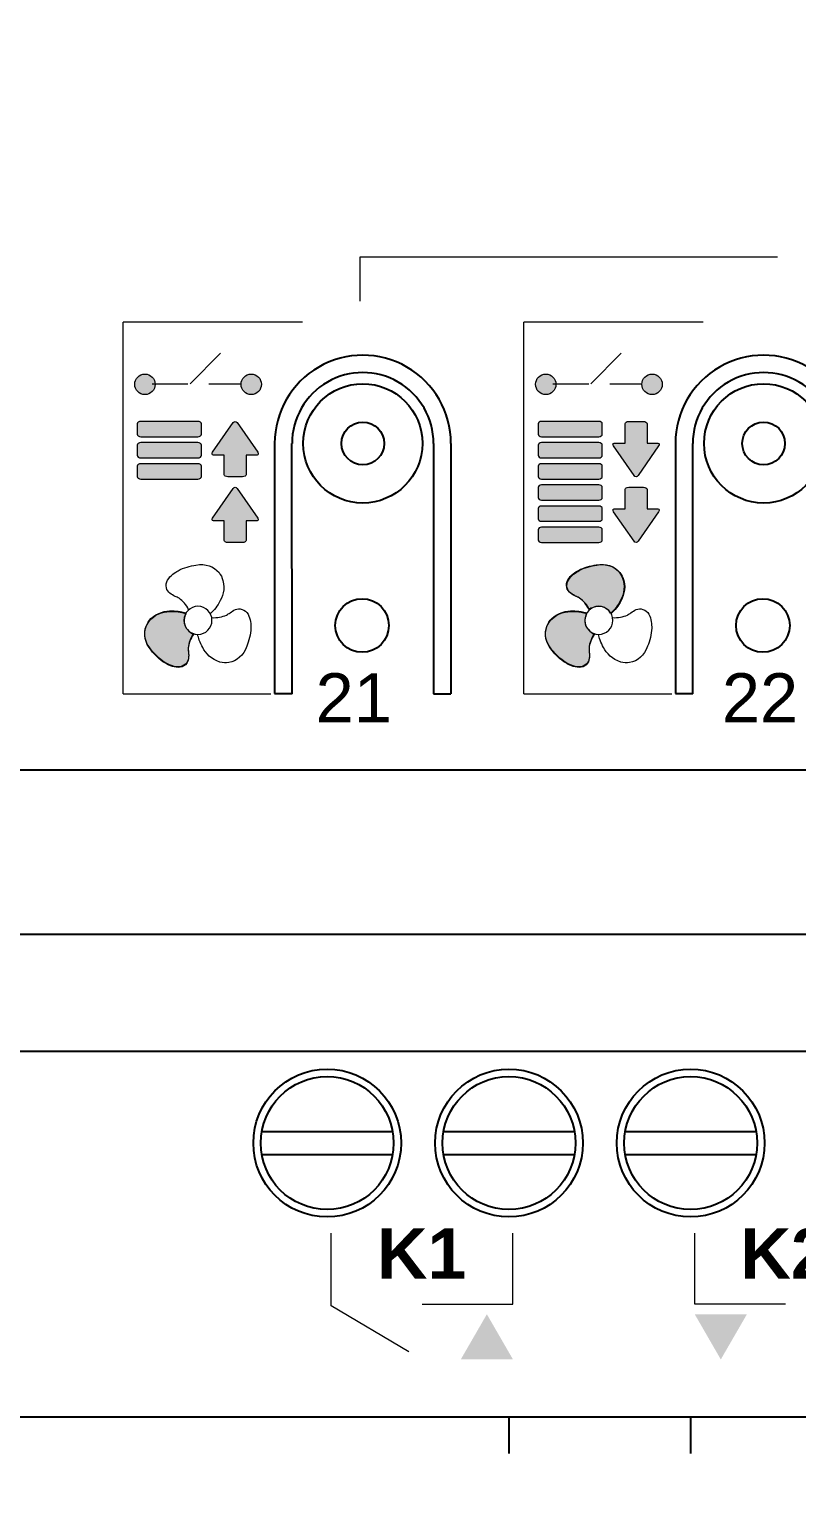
# Model space of a CAD drawing. Header units: millimetres. Extents: x -174 to 283928, y 1291 to 21053.
# Drawn here: x 9982.6 to 10009.4, y 20493.3 to 20544.6 of the extents above; entities that cross this region are included whole.
import ezdxf
from ezdxf.enums import TextEntityAlignment as Align

# ---------------------------------------------------------------- set-up
doc = ezdxf.new("R2010")
doc.units = ezdxf.units.MM
doc.layers.add('Enclosure', color=7, linetype='Continuous')
doc.layers.add('Serigraph', color=7, linetype='Continuous')
doc.styles.add('Arial Rounded', font='')
doc.styles.get("Standard").update_dxf_attribs({"font": 'arial.ttf'})
doc.styles.get('Arial Rounded').set_extended_font_data('Arial Rounded MT Bold')

# ---------------------------------------------------------------- blocks, each defined once
blk = doc.blocks.new('*U215')
at = {"ltscale": 2}
blk.add_lwpolyline([(0, 20), (0, -20), (840, -20), (840, 20), (0, 20)], dxfattribs=at)
blk.add_lwpolyline([(665.234, 3), (681.234, 3, -0.414214), (683.234, 1), (683.234, -1, -0.414214), (681.234, -3), (665.234, -3, -0.414214), (663.234, -1), (663.234, 1, -0.414214)], format="xyb", close=True, dxfattribs=at)
blk = doc.blocks.new('ZIO-MB24_ENVOLVENTE')
at = {"layer": 'Enclosure'}
for p, q in [((136.066, -11.026), (136.066, -19.751)), ((136.673, -19.768), (136.672, -11.026)), ((141.617, -11.026), (141.617, -19.768)), ((142.223, -11.026), (142.223, -19.768)), ((150.066, -11.026), (150.066, -19.751)), ((150.673, -19.768), (150.672, -11.026)), ((211.6, -22.429), (0, -22.429)), ((190.547, -28.172), (9.504, -28.172)), ((9.504, -32.245), (190.547, -32.245)), ((0, -45), (211.6, -45))]:
    blk.add_line(p, q, dxfattribs=at)
at = {"layer": 'Enclosure', "lineweight": 25}
for p, q in [((136.673, -19.768), (136.066, -19.768)), ((141.617, -19.768), (142.223, -19.768)), ((150.673, -19.768), (150.066, -19.768)), ((150.673, -19.768), (150.066, -19.768))]:
    blk.add_line(p, q, dxfattribs=at)
at = {"layer": 'Enclosure'}
for points in [[(135.617, -35.046), (140.187, -35.046)], [(141.966, -35.046), (146.536, -35.046)], [(148.311, -35.046), (152.881, -35.046)], [(135.617, -35.852), (140.187, -35.852)], [(141.966, -35.852), (146.536, -35.852)], [(148.311, -35.852), (152.881, -35.852)]]:
    blk.add_lwpolyline(points, dxfattribs=at)
for centre, radius in [((139.145, -11.026), 2.081), ((153.145, -11.026), 2.081), ((139.145, -11.026), 0.746), ((153.145, -11.026), 0.746), ((139.12, -17.383), 0.936), ((153.12, -17.383), 0.936), ((137.902, -35.449), 2.58), ((137.902, -35.449), 2.32), ((144.251, -35.449), 2.58), ((144.251, -35.449), 2.32), ((150.596, -35.449), 2.58), ((150.596, -35.449), 2.32)]:
    blk.add_circle(centre, radius, dxfattribs=at)
for centre, radius, end in [((139.145, -11.026), 3.079, 179.9989), ((153.145, -11.026), 3.079, 179.9989), ((139.145, -11.026), 2.472, 180.0034), ((153.145, -11.026), 2.472, 180.0034)]:
    blk.add_arc(centre, radius, 359.9989, end, dxfattribs=at)
blk = doc.blocks.new('ZIO-MB24_SERIGRAFIA')
at = {"layer": 'Serigraph'}
h = blk.add_hatch(color=256, dxfattribs=at)
h.dxf.hatch_style = 1
h.paths.add_polyline_path([(131.892, -8.964, 1), (131.179, -8.964, 1)])
h = blk.add_hatch(color=256, dxfattribs=at)
h.dxf.hatch_style = 1
h.paths.add_polyline_path([(135.606, -8.964, 1), (134.893, -8.964, 1)])
h = blk.add_hatch(color=256, dxfattribs=at)
h.dxf.hatch_style = 1
h.paths.add_polyline_path([(145.892, -8.964, 1), (145.179, -8.964, 1)])
h = blk.add_hatch(color=256, dxfattribs=at)
h.dxf.hatch_style = 1
h.paths.add_polyline_path([(149.606, -8.964, 1), (148.893, -8.964, 1)])
h = blk.add_hatch(color=256, dxfattribs=at)
h.dxf.hatch_style = 2
edge = h.paths.add_edge_path()
edge.add_spline(control_points=[(131.392, -10.259), (131.324, -10.259), (131.267, -10.299), (131.267, -10.348), (131.267, -10.348), (131.267, -10.348), (131.267, -10.348), (131.267, -10.348), (131.267, -10.704), (131.267, -10.704), (131.267, -10.752), (131.324, -10.792), (131.392, -10.792), (131.392, -10.792), (131.392, -10.792), (131.392, -10.792), (131.392, -10.792), (133.386, -10.792), (133.386, -10.792), (133.454, -10.792), (133.511, -10.752), (133.511, -10.704), (133.511, -10.704), (133.511, -10.704), (133.511, -10.704), (133.511, -10.704), (133.511, -10.348), (133.511, -10.348), (133.511, -10.299), (133.454, -10.259), (133.386, -10.259), (133.386, -10.259), (133.386, -10.259), (133.386, -10.259), (133.386, -10.259), (131.392, -10.259), (131.392, -10.259)], knot_values=[0, 0, 0, 0, 1, 1, 1, 2, 2, 2, 3, 3, 3, 4, 4, 4, 5, 5, 5, 6, 6, 6, 7, 7, 7, 8, 8, 8, 9, 9, 9, 10, 10, 10, 11, 11, 11, 12, 12, 12, 12], degree=3, periodic=0)
h = blk.add_hatch(color=256, dxfattribs=at)
h.dxf.hatch_style = 2
edge = h.paths.add_edge_path()
edge.add_spline(control_points=[(135.474, -11.336), (135.474, -11.336), (134.758, -10.302), (134.758, -10.302), (134.719, -10.246), (134.656, -10.246), (134.617, -10.302), (134.617, -10.302), (133.9, -11.336), (133.9, -11.336), (133.865, -11.387), (133.877, -11.429), (133.925, -11.436), (133.925, -11.436), (134.304, -11.436), (134.304, -11.436), (134.304, -11.436), (134.304, -12.118), (134.304, -12.118), (134.304, -12.157), (134.362, -12.189), (134.432, -12.189), (134.432, -12.189), (134.943, -12.189), (134.943, -12.189), (135.013, -12.189), (135.071, -12.157), (135.071, -12.118), (135.071, -12.118), (135.071, -11.436), (135.071, -11.436), (135.071, -11.436), (135.45, -11.436), (135.45, -11.436), (135.498, -11.429), (135.51, -11.387), (135.474, -11.336)], knot_values=[0, 0, 0, 0, 1, 1, 1, 2, 2, 2, 3, 3, 3, 4, 4, 4, 5, 5, 5, 6, 6, 6, 7, 7, 7, 8, 8, 8, 9, 9, 9, 10, 10, 10, 11, 11, 11, 12, 12, 12, 12], degree=3, periodic=0)
h = blk.add_hatch(color=256, dxfattribs=at)
h.dxf.hatch_style = 2
edge = h.paths.add_edge_path()
edge.add_spline(control_points=[(145.392, -10.259), (145.324, -10.259), (145.267, -10.299), (145.267, -10.348), (145.267, -10.348), (145.267, -10.348), (145.267, -10.348), (145.267, -10.348), (145.267, -10.704), (145.267, -10.704), (145.267, -10.752), (145.324, -10.792), (145.392, -10.792), (145.392, -10.792), (145.392, -10.792), (145.392, -10.792), (145.392, -10.792), (147.386, -10.792), (147.386, -10.792), (147.454, -10.792), (147.511, -10.752), (147.511, -10.704), (147.511, -10.704), (147.511, -10.704), (147.511, -10.704), (147.511, -10.704), (147.511, -10.348), (147.511, -10.348), (147.511, -10.299), (147.454, -10.259), (147.386, -10.259), (147.386, -10.259), (147.386, -10.259), (147.386, -10.259), (147.386, -10.259), (145.392, -10.259), (145.392, -10.259)], knot_values=[0, 0, 0, 0, 1, 1, 1, 2, 2, 2, 3, 3, 3, 4, 4, 4, 5, 5, 5, 6, 6, 6, 7, 7, 7, 8, 8, 8, 9, 9, 9, 10, 10, 10, 11, 11, 11, 12, 12, 12, 12], degree=3, periodic=0)
h = blk.add_hatch(color=256, dxfattribs=at)
h.dxf.hatch_style = 2
edge = h.paths.add_edge_path()
edge.add_spline(control_points=[(147.902, -11.113), (147.902, -11.113), (148.619, -12.147), (148.619, -12.147), (148.658, -12.202), (148.721, -12.202), (148.759, -12.147), (148.759, -12.147), (149.477, -11.113), (149.477, -11.113), (149.512, -11.062), (149.5, -11.019), (149.452, -11.013), (149.452, -11.013), (149.072, -11.013), (149.072, -11.013), (149.072, -11.013), (149.072, -10.33), (149.072, -10.33), (149.072, -10.292), (149.015, -10.26), (148.945, -10.26), (148.945, -10.26), (148.434, -10.26), (148.434, -10.26), (148.364, -10.26), (148.306, -10.292), (148.306, -10.33), (148.306, -10.33), (148.306, -11.013), (148.306, -11.013), (148.306, -11.013), (147.927, -11.013), (147.927, -11.013), (147.879, -11.019), (147.867, -11.062), (147.902, -11.113)], knot_values=[0, 0, 0, 0, 1, 1, 1, 2, 2, 2, 3, 3, 3, 4, 4, 4, 5, 5, 5, 6, 6, 6, 7, 7, 7, 8, 8, 8, 9, 9, 9, 10, 10, 10, 11, 11, 11, 12, 12, 12, 12], degree=3, periodic=0)
h = blk.add_hatch(color=256, dxfattribs=at)
h.dxf.hatch_style = 2
edge = h.paths.add_edge_path()
edge.add_spline(control_points=[(131.392, -10.998), (131.324, -10.998), (131.267, -11.038), (131.267, -11.087), (131.267, -11.087), (131.267, -11.087), (131.267, -11.087), (131.267, -11.087), (131.267, -11.442), (131.267, -11.442), (131.267, -11.491), (131.324, -11.531), (131.392, -11.531), (131.392, -11.531), (131.392, -11.531), (131.392, -11.531), (131.392, -11.531), (133.386, -11.531), (133.386, -11.531), (133.454, -11.531), (133.511, -11.491), (133.511, -11.442), (133.511, -11.442), (133.511, -11.442), (133.511, -11.442), (133.511, -11.442), (133.511, -11.087), (133.511, -11.087), (133.511, -11.038), (133.454, -10.998), (133.386, -10.998), (133.386, -10.998), (133.386, -10.998), (133.386, -10.998), (133.386, -10.998), (131.392, -10.998), (131.392, -10.998)], knot_values=[0, 0, 0, 0, 1, 1, 1, 2, 2, 2, 3, 3, 3, 4, 4, 4, 5, 5, 5, 6, 6, 6, 7, 7, 7, 8, 8, 8, 9, 9, 9, 10, 10, 10, 11, 11, 11, 12, 12, 12, 12], degree=3, periodic=0)
h = blk.add_hatch(color=256, dxfattribs=at)
h.dxf.hatch_style = 2
edge = h.paths.add_edge_path()
edge.add_spline(control_points=[(145.392, -10.998), (145.324, -10.998), (145.267, -11.038), (145.267, -11.087), (145.267, -11.087), (145.267, -11.087), (145.267, -11.087), (145.267, -11.087), (145.267, -11.442), (145.267, -11.442), (145.267, -11.491), (145.324, -11.531), (145.392, -11.531), (145.392, -11.531), (145.392, -11.531), (145.392, -11.531), (145.392, -11.531), (147.386, -11.531), (147.386, -11.531), (147.454, -11.531), (147.511, -11.491), (147.511, -11.442), (147.511, -11.442), (147.511, -11.442), (147.511, -11.442), (147.511, -11.442), (147.511, -11.087), (147.511, -11.087), (147.511, -11.038), (147.454, -10.998), (147.386, -10.998), (147.386, -10.998), (147.386, -10.998), (147.386, -10.998), (147.386, -10.998), (145.392, -10.998), (145.392, -10.998)], knot_values=[0, 0, 0, 0, 1, 1, 1, 2, 2, 2, 3, 3, 3, 4, 4, 4, 5, 5, 5, 6, 6, 6, 7, 7, 7, 8, 8, 8, 9, 9, 9, 10, 10, 10, 11, 11, 11, 12, 12, 12, 12], degree=3, periodic=0)
h = blk.add_hatch(color=256, dxfattribs=at)
h.dxf.hatch_style = 2
edge = h.paths.add_edge_path()
edge.add_spline(control_points=[(131.392, -11.736), (131.324, -11.736), (131.267, -11.776), (131.267, -11.825), (131.267, -11.825), (131.267, -11.825), (131.267, -11.825), (131.267, -11.825), (131.267, -12.18), (131.267, -12.18), (131.267, -12.229), (131.324, -12.269), (131.392, -12.269), (131.392, -12.269), (131.392, -12.269), (131.392, -12.269), (131.392, -12.269), (133.386, -12.269), (133.386, -12.269), (133.454, -12.269), (133.511, -12.229), (133.511, -12.18), (133.511, -12.18), (133.511, -12.18), (133.511, -12.18), (133.511, -12.18), (133.511, -11.825), (133.511, -11.825), (133.511, -11.776), (133.454, -11.736), (133.386, -11.736), (133.386, -11.736), (133.386, -11.736), (133.386, -11.736), (133.386, -11.736), (131.392, -11.736), (131.392, -11.736)], knot_values=[0, 0, 0, 0, 1, 1, 1, 2, 2, 2, 3, 3, 3, 4, 4, 4, 5, 5, 5, 6, 6, 6, 7, 7, 7, 8, 8, 8, 9, 9, 9, 10, 10, 10, 11, 11, 11, 12, 12, 12, 12], degree=3, periodic=0)
h = blk.add_hatch(color=256, dxfattribs=at)
h.dxf.hatch_style = 2
edge = h.paths.add_edge_path()
edge.add_spline(control_points=[(145.392, -11.736), (145.324, -11.736), (145.267, -11.776), (145.267, -11.825), (145.267, -11.825), (145.267, -11.825), (145.267, -11.825), (145.267, -11.825), (145.267, -12.18), (145.267, -12.18), (145.267, -12.229), (145.324, -12.269), (145.392, -12.269), (145.392, -12.269), (145.392, -12.269), (145.392, -12.269), (145.392, -12.269), (147.386, -12.269), (147.386, -12.269), (147.454, -12.269), (147.511, -12.229), (147.511, -12.18), (147.511, -12.18), (147.511, -12.18), (147.511, -12.18), (147.511, -12.18), (147.511, -11.825), (147.511, -11.825), (147.511, -11.776), (147.454, -11.736), (147.386, -11.736), (147.386, -11.736), (147.386, -11.736), (147.386, -11.736), (147.386, -11.736), (145.392, -11.736), (145.392, -11.736)], knot_values=[0, 0, 0, 0, 1, 1, 1, 2, 2, 2, 3, 3, 3, 4, 4, 4, 5, 5, 5, 6, 6, 6, 7, 7, 7, 8, 8, 8, 9, 9, 9, 10, 10, 10, 11, 11, 11, 12, 12, 12, 12], degree=3, periodic=0)
h = blk.add_hatch(color=256, dxfattribs=at)
h.dxf.hatch_style = 2
edge = h.paths.add_edge_path()
edge.add_spline(control_points=[(135.474, -13.632), (135.474, -13.632), (134.758, -12.598), (134.758, -12.598), (134.719, -12.542), (134.656, -12.542), (134.617, -12.598), (134.617, -12.598), (133.9, -13.632), (133.9, -13.632), (133.865, -13.683), (133.877, -13.726), (133.925, -13.732), (133.925, -13.732), (134.304, -13.732), (134.304, -13.732), (134.304, -13.732), (134.304, -14.415), (134.304, -14.415), (134.304, -14.454), (134.362, -14.485), (134.432, -14.485), (134.432, -14.485), (134.943, -14.485), (134.943, -14.485), (135.013, -14.485), (135.071, -14.454), (135.071, -14.415), (135.071, -14.415), (135.071, -13.732), (135.071, -13.732), (135.071, -13.732), (135.45, -13.732), (135.45, -13.732), (135.498, -13.726), (135.51, -13.683), (135.474, -13.632)], knot_values=[0, 0, 0, 0, 1, 1, 1, 2, 2, 2, 3, 3, 3, 4, 4, 4, 5, 5, 5, 6, 6, 6, 7, 7, 7, 8, 8, 8, 9, 9, 9, 10, 10, 10, 11, 11, 11, 12, 12, 12, 12], degree=3, periodic=0)
h = blk.add_hatch(color=256, dxfattribs=at)
h.dxf.hatch_style = 2
edge = h.paths.add_edge_path()
edge.add_spline(control_points=[(145.392, -12.475), (145.324, -12.475), (145.267, -12.515), (145.267, -12.564), (145.267, -12.564), (145.267, -12.564), (145.267, -12.564), (145.267, -12.564), (145.267, -12.919), (145.267, -12.919), (145.267, -12.968), (145.324, -13.008), (145.392, -13.008), (145.392, -13.008), (145.392, -13.008), (145.392, -13.008), (145.392, -13.008), (147.386, -13.008), (147.386, -13.008), (147.454, -13.008), (147.511, -12.968), (147.511, -12.919), (147.511, -12.919), (147.511, -12.919), (147.511, -12.919), (147.511, -12.919), (147.511, -12.564), (147.511, -12.564), (147.511, -12.515), (147.454, -12.475), (147.386, -12.475), (147.386, -12.475), (147.386, -12.475), (147.386, -12.475), (147.386, -12.475), (145.392, -12.475), (145.392, -12.475)], knot_values=[0, 0, 0, 0, 1, 1, 1, 2, 2, 2, 3, 3, 3, 4, 4, 4, 5, 5, 5, 6, 6, 6, 7, 7, 7, 8, 8, 8, 9, 9, 9, 10, 10, 10, 11, 11, 11, 12, 12, 12, 12], degree=3, periodic=0)
h = blk.add_hatch(color=256, dxfattribs=at)
h.dxf.hatch_style = 2
edge = h.paths.add_edge_path()
edge.add_spline(control_points=[(147.902, -13.409), (147.902, -13.409), (148.619, -14.443), (148.619, -14.443), (148.658, -14.499), (148.721, -14.499), (148.759, -14.443), (148.759, -14.443), (149.477, -13.409), (149.477, -13.409), (149.512, -13.358), (149.5, -13.315), (149.452, -13.309), (149.452, -13.309), (149.072, -13.309), (149.072, -13.309), (149.072, -13.309), (149.072, -12.626), (149.072, -12.626), (149.072, -12.588), (149.015, -12.556), (148.945, -12.556), (148.945, -12.556), (148.434, -12.556), (148.434, -12.556), (148.364, -12.556), (148.306, -12.588), (148.306, -12.626), (148.306, -12.626), (148.306, -13.309), (148.306, -13.309), (148.306, -13.309), (147.927, -13.309), (147.927, -13.309), (147.879, -13.315), (147.867, -13.358), (147.902, -13.409)], knot_values=[0, 0, 0, 0, 1, 1, 1, 2, 2, 2, 3, 3, 3, 4, 4, 4, 5, 5, 5, 6, 6, 6, 7, 7, 7, 8, 8, 8, 9, 9, 9, 10, 10, 10, 11, 11, 11, 12, 12, 12, 12], degree=3, periodic=0)
h = blk.add_hatch(color=256, dxfattribs=at)
h.dxf.hatch_style = 2
edge = h.paths.add_edge_path()
edge.add_spline(control_points=[(145.392, -13.213), (145.324, -13.213), (145.267, -13.253), (145.267, -13.302), (145.267, -13.302), (145.267, -13.302), (145.267, -13.302), (145.267, -13.302), (145.267, -13.657), (145.267, -13.657), (145.267, -13.706), (145.324, -13.746), (145.392, -13.746), (145.392, -13.746), (145.392, -13.746), (145.392, -13.746), (145.392, -13.746), (147.386, -13.746), (147.386, -13.746), (147.454, -13.746), (147.511, -13.706), (147.511, -13.657), (147.511, -13.657), (147.511, -13.657), (147.511, -13.657), (147.511, -13.657), (147.511, -13.302), (147.511, -13.302), (147.511, -13.253), (147.454, -13.213), (147.386, -13.213), (147.386, -13.213), (147.386, -13.213), (147.386, -13.213), (147.386, -13.213), (145.392, -13.213), (145.392, -13.213)], knot_values=[0, 0, 0, 0, 1, 1, 1, 2, 2, 2, 3, 3, 3, 4, 4, 4, 5, 5, 5, 6, 6, 6, 7, 7, 7, 8, 8, 8, 9, 9, 9, 10, 10, 10, 11, 11, 11, 12, 12, 12, 12], degree=3, periodic=0)
h = blk.add_hatch(color=256, dxfattribs=at)
h.dxf.hatch_style = 2
edge = h.paths.add_edge_path()
edge.add_spline(control_points=[(145.392, -13.951), (145.324, -13.951), (145.267, -13.992), (145.267, -14.04), (145.267, -14.04), (145.267, -14.04), (145.267, -14.04), (145.267, -14.04), (145.267, -14.396), (145.267, -14.396), (145.267, -14.445), (145.324, -14.485), (145.392, -14.485), (145.392, -14.485), (145.392, -14.485), (145.392, -14.485), (145.392, -14.485), (147.386, -14.485), (147.386, -14.485), (147.454, -14.485), (147.511, -14.445), (147.511, -14.396), (147.511, -14.396), (147.511, -14.396), (147.511, -14.396), (147.511, -14.396), (147.511, -14.04), (147.511, -14.04), (147.511, -13.992), (147.454, -13.951), (147.386, -13.951), (147.386, -13.951), (147.386, -13.951), (147.386, -13.951), (147.386, -13.951), (145.392, -13.951), (145.392, -13.951)], knot_values=[0, 0, 0, 0, 1, 1, 1, 2, 2, 2, 3, 3, 3, 4, 4, 4, 5, 5, 5, 6, 6, 6, 7, 7, 7, 8, 8, 8, 9, 9, 9, 10, 10, 10, 11, 11, 11, 12, 12, 12, 12], degree=3, periodic=0)
h = blk.add_hatch(color=256, dxfattribs=at)
h.dxf.hatch_style = 2
edge = h.paths.add_edge_path()
edge.add_spline(control_points=[(147.042, -16.819), (146.961, -16.654), (146.843, -16.511), (146.71, -16.423), (146.671, -16.398), (146.626, -16.377), (146.578, -16.355), (146.453, -16.295), (146.312, -16.229), (146.266, -16.052), (146.244, -15.964), (146.259, -15.873), (146.311, -15.784), (146.4, -15.629), (146.579, -15.513), (146.677, -15.459), (146.872, -15.351), (147.1, -15.299), (147.299, -15.265), (147.631, -15.205), (147.925, -15.3), (148.105, -15.526), (148.165, -15.602), (148.216, -15.703), (148.244, -15.801), (148.329, -16.102), (148.219, -16.387), (148.111, -16.574), (148.064, -16.656), (148.007, -16.735), (147.943, -16.81), (147.896, -16.864), (147.85, -16.913), (147.805, -16.956), (147.805, -16.956), (147.661, -16.73), (147.435, -16.716), (147.233, -16.703), (147.042, -16.819), (147.042, -16.819)], knot_values=[0, 0, 0, 0, 1, 1, 1, 2, 2, 2, 3, 3, 3, 4, 4, 4, 5, 5, 5, 6, 6, 6, 7, 7, 7, 8, 8, 8, 9, 9, 9, 10, 10, 10, 11, 11, 11, 12, 12, 12, 13, 13, 13, 13], degree=3, periodic=0)
h = blk.add_hatch(color=256, dxfattribs=at)
h.dxf.hatch_style = 2
edge = h.paths.add_edge_path()
edge.add_spline(control_points=[(133.228, -17.694), (133.125, -17.847), (133.061, -18.021), (133.051, -18.18), (133.048, -18.226), (133.053, -18.276), (133.057, -18.329), (133.068, -18.467), (133.082, -18.622), (132.951, -18.75), (132.886, -18.813), (132.8, -18.845), (132.697, -18.845), (132.518, -18.845), (132.328, -18.748), (132.232, -18.691), (132.042, -18.576), (131.882, -18.404), (131.753, -18.249), (131.535, -17.992), (131.47, -17.689), (131.577, -17.421), (131.612, -17.331), (131.674, -17.236), (131.745, -17.163), (131.963, -16.938), (132.265, -16.892), (132.481, -16.892), (132.576, -16.892), (132.672, -16.901), (132.769, -16.919), (132.84, -16.933), (132.905, -16.948), (132.965, -16.966), (132.965, -16.966), (132.841, -17.204), (132.941, -17.406), (133.032, -17.588), (133.228, -17.694), (133.228, -17.694)], knot_values=[0, 0, 0, 0, 1, 1, 1, 2, 2, 2, 3, 3, 3, 4, 4, 4, 5, 5, 5, 6, 6, 6, 7, 7, 7, 8, 8, 8, 9, 9, 9, 10, 10, 10, 11, 11, 11, 12, 12, 12, 13, 13, 13, 13], degree=3, periodic=0)
h = blk.add_hatch(color=256, dxfattribs=at)
h.dxf.hatch_style = 2
edge = h.paths.add_edge_path()
edge.add_spline(control_points=[(147.228, -17.694), (147.125, -17.847), (147.061, -18.021), (147.051, -18.18), (147.048, -18.226), (147.053, -18.276), (147.057, -18.329), (147.068, -18.467), (147.082, -18.622), (146.951, -18.75), (146.886, -18.813), (146.8, -18.845), (146.697, -18.845), (146.518, -18.845), (146.328, -18.748), (146.232, -18.691), (146.042, -18.576), (145.882, -18.404), (145.753, -18.249), (145.535, -17.992), (145.47, -17.689), (145.577, -17.421), (145.612, -17.331), (145.674, -17.236), (145.745, -17.163), (145.963, -16.938), (146.265, -16.892), (146.481, -16.892), (146.576, -16.892), (146.672, -16.901), (146.769, -16.919), (146.84, -16.933), (146.905, -16.948), (146.965, -16.966), (146.965, -16.966), (146.841, -17.204), (146.941, -17.406), (147.032, -17.588), (147.228, -17.694), (147.228, -17.694)], knot_values=[0, 0, 0, 0, 1, 1, 1, 2, 2, 2, 3, 3, 3, 4, 4, 4, 5, 5, 5, 6, 6, 6, 7, 7, 7, 8, 8, 8, 9, 9, 9, 10, 10, 10, 11, 11, 11, 12, 12, 12, 13, 13, 13, 13], degree=3, periodic=0)
h = blk.add_hatch(color=256, dxfattribs=at)
h.dxf.hatch_style = 2
h.paths.add_polyline_path([(142.567, -43.003), (143.479, -41.424), (144.391, -43.003)])
h = blk.add_hatch(color=256, dxfattribs=at)
h.dxf.hatch_style = 2
h.paths.add_polyline_path([(150.739, -41.425), (151.65, -43.003), (152.562, -41.425)])
at = {"layer": 'Serigraph', "lineweight": 9}
for p, q in [((153.628, -4.521), (139.038, -4.521)), ((139.038, -4.521), (139.038, -6.063)), ((137.034, -6.79), (130.772, -6.79)), ((130.772, -19.768), (130.772, -6.79)), ((151.034, -6.79), (144.772, -6.79)), ((144.772, -19.768), (144.772, -6.79)), ((130.772, -19.768), (135.934, -19.768)), ((144.772, -19.768), (149.934, -19.768))]:
    blk.add_line(p, q, dxfattribs=at)
at = {"layer": 'Serigraph', "lineweight": 18}
for p, q in [((134.175, -7.881), (133.114, -8.942)), ((148.175, -7.881), (147.114, -8.942)), ((133.036, -8.954), (131.786, -8.954)), ((134.893, -8.964), (133.769, -8.964)), ((147.036, -8.954), (145.786, -8.954)), ((148.893, -8.964), (147.769, -8.964)), ((138.038, -41.133), (138.038, -38.595)), ((144.39, -41.071), (144.39, -38.595)), ((150.738, -41.071), (150.738, -38.595)), ((140.754, -42.732), (138.038, -41.133)), ((141.214, -41.071), (144.39, -41.071)), ((153.914, -41.071), (150.738, -41.071))]:
    blk.add_line(p, q, dxfattribs=at)
at = {"layer": 'Serigraph', "lineweight": 0}
for p, q in [((133.061, -16.83), (133.061, -16.83)), ((147.061, -16.83), (147.061, -16.83)), ((133.875, -17.107), (133.875, -17.107))]:
    blk.add_line(p, q, dxfattribs=at)
at = {"layer": 'Serigraph', "lineweight": 5}
for centre in [(131.536, -8.964), (135.249, -8.964), (145.536, -8.964), (149.249, -8.964)]:
    blk.add_circle(centre, 0.357, dxfattribs=at)
at = {"layer": 'Serigraph', "lineweight": 0}
for points in [[(131.392, -10.259), (131.324, -10.259), (131.267, -10.299), (131.267, -10.348)], [(133.386, -10.259), (133.386, -10.259), (131.392, -10.259), (131.392, -10.259)], [(133.511, -10.348), (133.511, -10.299), (133.454, -10.259), (133.386, -10.259)], [(145.392, -10.259), (145.324, -10.259), (145.267, -10.299), (145.267, -10.348)], [(147.386, -10.259), (147.386, -10.259), (145.392, -10.259), (145.392, -10.259)], [(147.511, -10.348), (147.511, -10.299), (147.454, -10.259), (147.386, -10.259)], [(131.267, -10.348), (131.267, -10.348), (131.267, -10.704), (131.267, -10.704)], [(131.267, -10.704), (131.267, -10.752), (131.324, -10.792), (131.392, -10.792)], [(133.386, -10.792), (133.454, -10.792), (133.511, -10.752), (133.511, -10.704)], [(133.511, -10.704), (133.511, -10.704), (133.511, -10.348), (133.511, -10.348)], [(145.267, -10.348), (145.267, -10.348), (145.267, -10.704), (145.267, -10.704)], [(145.267, -10.704), (145.267, -10.752), (145.324, -10.792), (145.392, -10.792)], [(147.386, -10.792), (147.454, -10.792), (147.511, -10.752), (147.511, -10.704)], [(147.511, -10.704), (147.511, -10.704), (147.511, -10.348), (147.511, -10.348)], [(131.392, -10.998), (131.324, -10.998), (131.267, -11.038), (131.267, -11.087)], [(131.267, -11.087), (131.267, -11.087), (131.267, -11.442), (131.267, -11.442)], [(131.392, -10.792), (131.392, -10.792), (133.386, -10.792), (133.386, -10.792)], [(133.386, -10.998), (133.386, -10.998), (131.392, -10.998), (131.392, -10.998)], [(133.511, -11.087), (133.511, -11.038), (133.454, -10.998), (133.386, -10.998)], [(133.511, -11.442), (133.511, -11.442), (133.511, -11.087), (133.511, -11.087)], [(145.392, -10.998), (145.324, -10.998), (145.267, -11.038), (145.267, -11.087)], [(145.267, -11.087), (145.267, -11.087), (145.267, -11.442), (145.267, -11.442)], [(145.392, -10.792), (145.392, -10.792), (147.386, -10.792), (147.386, -10.792)], [(147.386, -10.998), (147.386, -10.998), (145.392, -10.998), (145.392, -10.998)], [(147.511, -11.087), (147.511, -11.038), (147.454, -10.998), (147.386, -10.998)], [(147.511, -11.442), (147.511, -11.442), (147.511, -11.087), (147.511, -11.087)], [(131.267, -11.442), (131.267, -11.491), (131.324, -11.531), (131.392, -11.531)], [(131.392, -11.736), (131.324, -11.736), (131.267, -11.776), (131.267, -11.825)], [(131.392, -11.531), (131.392, -11.531), (133.386, -11.531), (133.386, -11.531)], [(133.386, -11.736), (133.386, -11.736), (131.392, -11.736), (131.392, -11.736)], [(133.386, -11.531), (133.454, -11.531), (133.511, -11.491), (133.511, -11.442)], [(133.511, -11.825), (133.511, -11.776), (133.454, -11.736), (133.386, -11.736)], [(145.267, -11.442), (145.267, -11.491), (145.324, -11.531), (145.392, -11.531)], [(145.392, -11.736), (145.324, -11.736), (145.267, -11.776), (145.267, -11.825)], [(145.392, -11.531), (145.392, -11.531), (147.386, -11.531), (147.386, -11.531)], [(147.386, -11.736), (147.386, -11.736), (145.392, -11.736), (145.392, -11.736)], [(147.386, -11.531), (147.454, -11.531), (147.511, -11.491), (147.511, -11.442)], [(147.511, -11.825), (147.511, -11.776), (147.454, -11.736), (147.386, -11.736)], [(131.267, -11.825), (131.267, -11.825), (131.267, -12.18), (131.267, -12.18)], [(131.267, -12.18), (131.267, -12.229), (131.324, -12.269), (131.392, -12.269)], [(131.392, -12.269), (131.392, -12.269), (133.386, -12.269), (133.386, -12.269)], [(133.386, -12.269), (133.454, -12.269), (133.511, -12.229), (133.511, -12.18)], [(133.511, -12.18), (133.511, -12.18), (133.511, -11.825), (133.511, -11.825)], [(145.267, -11.825), (145.267, -11.825), (145.267, -12.18), (145.267, -12.18)], [(145.267, -12.18), (145.267, -12.229), (145.324, -12.269), (145.392, -12.269)], [(145.392, -12.269), (145.392, -12.269), (147.386, -12.269), (147.386, -12.269)], [(147.386, -12.269), (147.454, -12.269), (147.511, -12.229), (147.511, -12.18)], [(147.511, -12.18), (147.511, -12.18), (147.511, -11.825), (147.511, -11.825)], [(145.392, -12.475), (145.324, -12.475), (145.267, -12.515), (145.267, -12.564)], [(145.267, -12.564), (145.267, -12.564), (145.267, -12.919), (145.267, -12.919)], [(147.386, -12.475), (147.386, -12.475), (145.392, -12.475), (145.392, -12.475)], [(147.511, -12.564), (147.511, -12.515), (147.454, -12.475), (147.386, -12.475)], [(147.511, -12.919), (147.511, -12.919), (147.511, -12.564), (147.511, -12.564)], [(145.267, -12.919), (145.267, -12.968), (145.324, -13.008), (145.392, -13.008)], [(145.392, -13.213), (145.324, -13.213), (145.267, -13.253), (145.267, -13.302)], [(145.267, -13.302), (145.267, -13.302), (145.267, -13.657), (145.267, -13.657)], [(145.392, -13.008), (145.392, -13.008), (147.386, -13.008), (147.386, -13.008)], [(147.386, -13.213), (147.386, -13.213), (145.392, -13.213), (145.392, -13.213)], [(147.386, -13.008), (147.454, -13.008), (147.511, -12.968), (147.511, -12.919)], [(147.511, -13.302), (147.511, -13.253), (147.454, -13.213), (147.386, -13.213)], [(147.511, -13.657), (147.511, -13.657), (147.511, -13.302), (147.511, -13.302)], [(145.267, -13.657), (145.267, -13.706), (145.324, -13.746), (145.392, -13.746)], [(145.392, -13.746), (145.392, -13.746), (147.386, -13.746), (147.386, -13.746)], [(147.386, -13.746), (147.454, -13.746), (147.511, -13.706), (147.511, -13.657)], [(145.392, -13.951), (145.324, -13.951), (145.267, -13.992), (145.267, -14.04)], [(145.267, -14.04), (145.267, -14.04), (145.267, -14.396), (145.267, -14.396)], [(147.386, -13.951), (147.386, -13.951), (145.392, -13.951), (145.392, -13.951)], [(147.511, -14.04), (147.511, -13.992), (147.454, -13.951), (147.386, -13.951)], [(147.511, -14.396), (147.511, -14.396), (147.511, -14.04), (147.511, -14.04)], [(145.267, -14.396), (145.267, -14.445), (145.324, -14.485), (145.392, -14.485)], [(145.392, -14.485), (145.392, -14.485), (147.386, -14.485), (147.386, -14.485)], [(147.386, -14.485), (147.454, -14.485), (147.511, -14.445), (147.511, -14.396)], [(146.677, -15.459), (146.872, -15.351), (147.1, -15.299), (147.299, -15.265)], [(147.299, -15.265), (147.631, -15.205), (147.925, -15.3), (148.105, -15.526)], [(146.266, -16.052), (146.244, -15.964), (146.259, -15.873), (146.311, -15.784)], [(146.311, -15.784), (146.4, -15.629), (146.579, -15.513), (146.677, -15.459)], [(148.105, -15.526), (148.165, -15.602), (148.216, -15.703), (148.244, -15.801)], [(148.244, -15.801), (148.329, -16.102), (148.219, -16.387), (148.111, -16.574)], [(146.578, -16.355), (146.453, -16.295), (146.312, -16.229), (146.266, -16.052)], [(146.71, -16.423), (146.671, -16.398), (146.626, -16.377), (146.578, -16.355)], [(132.769, -16.919), (132.84, -16.933), (132.905, -16.948), (132.965, -16.966)], [(147.042, -16.819), (146.961, -16.654), (146.843, -16.511), (146.71, -16.423)], [(146.769, -16.919), (146.84, -16.933), (146.905, -16.948), (146.965, -16.966)], [(147.435, -16.716), (147.233, -16.703), (147.042, -16.819), (147.042, -16.819)], [(147.805, -16.956), (147.805, -16.956), (147.661, -16.73), (147.435, -16.716)], [(147.943, -16.81), (147.896, -16.864), (147.85, -16.913), (147.805, -16.956)], [(148.111, -16.574), (148.064, -16.656), (148.007, -16.735), (147.943, -16.81)], [(131.753, -18.249), (131.535, -17.992), (131.47, -17.689), (131.577, -17.421)], [(131.577, -17.421), (131.612, -17.331), (131.674, -17.236), (131.745, -17.163)], [(132.965, -16.966), (132.965, -16.966), (132.841, -17.204), (132.941, -17.406)], [(132.941, -17.406), (133.032, -17.588), (133.228, -17.694), (133.228, -17.694)], [(145.753, -18.249), (145.535, -17.992), (145.47, -17.689), (145.577, -17.421)], [(145.577, -17.421), (145.612, -17.331), (145.674, -17.236), (145.745, -17.163)], [(146.965, -16.966), (146.965, -16.966), (146.841, -17.204), (146.941, -17.406)], [(146.941, -17.406), (147.032, -17.588), (147.228, -17.694), (147.228, -17.694)], [(133.228, -17.694), (133.125, -17.847), (133.061, -18.021), (133.051, -18.18)], [(147.228, -17.694), (147.125, -17.847), (147.061, -18.021), (147.051, -18.18)], [(132.232, -18.691), (132.042, -18.576), (131.882, -18.404), (131.753, -18.249)], [(133.057, -18.329), (133.068, -18.467), (133.082, -18.622), (132.951, -18.75)], [(133.051, -18.18), (133.048, -18.226), (133.053, -18.276), (133.057, -18.329)], [(146.232, -18.691), (146.042, -18.576), (145.882, -18.404), (145.753, -18.249)], [(147.057, -18.329), (147.068, -18.467), (147.082, -18.622), (146.951, -18.75)], [(147.051, -18.18), (147.048, -18.226), (147.053, -18.276), (147.057, -18.329)]]:
    blk.add_open_spline(points, degree=3, dxfattribs=at)
for points, knots in [([(135.474, -11.336), (135.474, -11.336), (134.758, -10.302), (134.758, -10.302), (134.719, -10.246), (134.656, -10.246), (134.617, -10.302), (134.617, -10.302), (133.9, -11.336), (133.9, -11.336), (133.865, -11.387), (133.877, -11.429), (133.925, -11.436), (133.925, -11.436), (134.304, -11.436), (134.304, -11.436), (134.304, -11.436), (134.304, -12.118), (134.304, -12.118), (134.304, -12.157), (134.362, -12.189), (134.432, -12.189), (134.432, -12.189), (134.943, -12.189), (134.943, -12.189), (135.013, -12.189), (135.071, -12.157), (135.071, -12.118), (135.071, -12.118), (135.071, -11.436), (135.071, -11.436), (135.071, -11.436), (135.45, -11.436), (135.45, -11.436), (135.498, -11.429), (135.51, -11.387), (135.474, -11.336)], [0, 0, 0, 0, 1, 1, 1, 2, 2, 2, 3, 3, 3, 4, 4, 4, 5, 5, 5, 6, 6, 6, 7, 7, 7, 8, 8, 8, 9, 9, 9, 10, 10, 10, 11, 11, 11, 12, 12, 12, 12]), ([(147.902, -11.113), (147.902, -11.113), (148.619, -12.147), (148.619, -12.147), (148.658, -12.202), (148.721, -12.202), (148.759, -12.147), (148.759, -12.147), (149.477, -11.113), (149.477, -11.113), (149.512, -11.062), (149.5, -11.019), (149.452, -11.013), (149.452, -11.013), (149.072, -11.013), (149.072, -11.013), (149.072, -11.013), (149.072, -10.33), (149.072, -10.33), (149.072, -10.292), (149.015, -10.26), (148.945, -10.26), (148.945, -10.26), (148.434, -10.26), (148.434, -10.26), (148.364, -10.26), (148.306, -10.292), (148.306, -10.33), (148.306, -10.33), (148.306, -11.013), (148.306, -11.013), (148.306, -11.013), (147.927, -11.013), (147.927, -11.013), (147.879, -11.019), (147.867, -11.062), (147.902, -11.113)], [0, 0, 0, 0, 1, 1, 1, 2, 2, 2, 3, 3, 3, 4, 4, 4, 5, 5, 5, 6, 6, 6, 7, 7, 7, 8, 8, 8, 9, 9, 9, 10, 10, 10, 11, 11, 11, 12, 12, 12, 12]), ([(135.474, -13.632), (135.474, -13.632), (134.758, -12.598), (134.758, -12.598), (134.719, -12.542), (134.656, -12.542), (134.617, -12.598), (134.617, -12.598), (133.9, -13.632), (133.9, -13.632), (133.865, -13.683), (133.877, -13.726), (133.925, -13.732), (133.925, -13.732), (134.304, -13.732), (134.304, -13.732), (134.304, -13.732), (134.304, -14.415), (134.304, -14.415), (134.304, -14.454), (134.362, -14.485), (134.432, -14.485), (134.432, -14.485), (134.943, -14.485), (134.943, -14.485), (135.013, -14.485), (135.071, -14.454), (135.071, -14.415), (135.071, -14.415), (135.071, -13.732), (135.071, -13.732), (135.071, -13.732), (135.45, -13.732), (135.45, -13.732), (135.498, -13.726), (135.51, -13.683), (135.474, -13.632)], [0, 0, 0, 0, 1, 1, 1, 2, 2, 2, 3, 3, 3, 4, 4, 4, 5, 5, 5, 6, 6, 6, 7, 7, 7, 8, 8, 8, 9, 9, 9, 10, 10, 10, 11, 11, 11, 12, 12, 12, 12]), ([(147.902, -13.409), (147.902, -13.409), (148.619, -14.443), (148.619, -14.443), (148.658, -14.499), (148.721, -14.499), (148.759, -14.443), (148.759, -14.443), (149.477, -13.409), (149.477, -13.409), (149.512, -13.358), (149.5, -13.315), (149.452, -13.309), (149.452, -13.309), (149.072, -13.309), (149.072, -13.309), (149.072, -13.309), (149.072, -12.626), (149.072, -12.626), (149.072, -12.588), (149.015, -12.556), (148.945, -12.556), (148.945, -12.556), (148.434, -12.556), (148.434, -12.556), (148.364, -12.556), (148.306, -12.588), (148.306, -12.626), (148.306, -12.626), (148.306, -13.309), (148.306, -13.309), (148.306, -13.309), (147.927, -13.309), (147.927, -13.309), (147.879, -13.315), (147.867, -13.358), (147.902, -13.409)], [0, 0, 0, 0, 1, 1, 1, 2, 2, 2, 3, 3, 3, 4, 4, 4, 5, 5, 5, 6, 6, 6, 7, 7, 7, 8, 8, 8, 9, 9, 9, 10, 10, 10, 11, 11, 11, 12, 12, 12, 12]), ([(133.061, -16.83), (132.981, -16.664), (132.86, -16.521), (132.728, -16.434), (132.689, -16.408), (132.643, -16.387), (132.596, -16.365), (132.471, -16.306), (132.328, -16.239), (132.285, -16.063), (132.262, -15.974), (132.278, -15.884), (132.328, -15.795), (132.419, -15.638), (132.597, -15.524), (132.696, -15.469), (132.89, -15.362), (133.119, -15.31), (133.317, -15.274), (133.649, -15.214), (133.944, -15.31), (134.123, -15.536), (134.183, -15.612), (134.234, -15.712), (134.262, -15.811), (134.347, -16.113), (134.237, -16.397), (134.129, -16.584), (134.082, -16.666), (134.025, -16.745), (133.962, -16.819), (133.913, -16.875), (133.868, -16.923), (133.823, -16.966)], [0, 0, 0, 0, 1, 1, 1, 2, 2, 2, 3, 3, 3, 4, 4, 4, 5, 5, 5, 6, 6, 6, 7, 7, 7, 8, 8, 8, 9, 9, 9, 10, 10, 10, 11, 11, 11, 11]), ([(147.061, -16.83), (146.981, -16.664), (146.86, -16.521), (146.728, -16.434), (146.689, -16.408), (146.643, -16.387), (146.596, -16.365), (146.471, -16.306), (146.328, -16.239), (146.286, -16.063), (146.262, -15.974), (146.278, -15.884), (146.328, -15.795), (146.419, -15.638), (146.597, -15.524), (146.696, -15.469), (146.89, -15.362), (147.119, -15.31), (147.317, -15.274), (147.649, -15.214), (147.944, -15.31), (148.123, -15.536), (148.183, -15.612), (148.234, -15.712), (148.262, -15.811), (148.347, -16.113), (148.237, -16.397), (148.129, -16.584), (148.082, -16.666), (148.025, -16.745), (147.962, -16.819), (147.913, -16.875), (147.868, -16.923), (147.823, -16.966)], [0, 0, 0, 0, 1, 1, 1, 2, 2, 2, 3, 3, 3, 4, 4, 4, 5, 5, 5, 6, 6, 6, 7, 7, 7, 8, 8, 8, 9, 9, 9, 10, 10, 10, 11, 11, 11, 11]), ([(133.228, -17.673), (133.125, -17.827), (133.061, -18.001), (133.051, -18.16), (133.048, -18.206), (133.053, -18.257), (133.057, -18.308), (133.068, -18.447), (133.082, -18.602), (132.951, -18.729), (132.886, -18.794), (132.8, -18.826), (132.697, -18.826), (132.518, -18.826), (132.328, -18.728), (132.232, -18.67), (132.042, -18.556), (131.882, -18.384), (131.753, -18.229), (131.535, -17.972), (131.47, -17.669), (131.577, -17.4), (131.612, -17.31), (131.674, -17.216), (131.745, -17.143), (131.963, -16.918), (132.265, -16.872), (132.481, -16.872), (132.576, -16.872), (132.672, -16.88), (132.769, -16.898), (132.84, -16.912), (132.905, -16.928), (132.965, -16.945)], [0, 0, 0, 0, 1, 1, 1, 2, 2, 2, 3, 3, 3, 4, 4, 4, 5, 5, 5, 6, 6, 6, 7, 7, 7, 8, 8, 8, 9, 9, 9, 10, 10, 10, 11, 11, 11, 11]), ([(131.745, -17.163), (131.963, -16.938), (132.265, -16.892), (132.481, -16.892), (132.576, -16.892), (132.672, -16.901), (132.769, -16.919)], [8, 8, 8, 8, 9, 9, 9, 10, 10, 10, 10]), ([(133.878, -17.204), (133.878, -17.475), (133.659, -17.693), (133.388, -17.693), (133.117, -17.693), (132.897, -17.475), (132.897, -17.204), (132.897, -16.932), (133.117, -16.713), (133.388, -16.713), (133.659, -16.713), (133.878, -16.932), (133.878, -17.204)], [0, 0, 0, 0, 1, 1, 1, 2, 2, 2, 3, 3, 3, 4, 4, 4, 4]), ([(133.875, -17.107), (134.059, -17.12), (134.243, -17.087), (134.385, -17.017), (134.426, -16.995), (134.468, -16.967), (134.51, -16.937), (134.624, -16.859), (134.753, -16.768), (134.928, -16.819), (135.016, -16.843), (135.086, -16.902), (135.138, -16.991), (135.227, -17.146), (135.238, -17.358), (135.236, -17.471), (135.232, -17.693), (135.162, -17.917), (135.094, -18.107), (134.98, -18.424), (134.75, -18.632), (134.465, -18.674), (134.368, -18.689), (134.256, -18.681), (134.157, -18.657), (133.854, -18.58), (133.662, -18.342), (133.554, -18.156), (133.507, -18.073), (133.467, -17.984), (133.434, -17.891), (133.41, -17.822), (133.391, -17.759), (133.376, -17.698)], [0, 0, 0, 0, 1, 1, 1, 2, 2, 2, 3, 3, 3, 4, 4, 4, 5, 5, 5, 6, 6, 6, 7, 7, 7, 8, 8, 8, 9, 9, 9, 10, 10, 10, 11, 11, 11, 11]), ([(147.228, -17.673), (147.125, -17.827), (147.061, -18.001), (147.051, -18.16), (147.048, -18.206), (147.053, -18.257), (147.057, -18.308), (147.068, -18.447), (147.082, -18.602), (146.951, -18.729), (146.886, -18.794), (146.8, -18.826), (146.697, -18.826), (146.518, -18.826), (146.328, -18.728), (146.232, -18.67), (146.042, -18.556), (145.882, -18.384), (145.753, -18.229), (145.535, -17.972), (145.47, -17.669), (145.577, -17.4), (145.612, -17.31), (145.674, -17.216), (145.745, -17.143), (145.963, -16.918), (146.265, -16.872), (146.481, -16.872), (146.576, -16.872), (146.672, -16.88), (146.769, -16.898), (146.84, -16.912), (146.905, -16.928), (146.965, -16.945)], [0, 0, 0, 0, 1, 1, 1, 2, 2, 2, 3, 3, 3, 4, 4, 4, 5, 5, 5, 6, 6, 6, 7, 7, 7, 8, 8, 8, 9, 9, 9, 10, 10, 10, 11, 11, 11, 11]), ([(145.745, -17.163), (145.963, -16.938), (146.265, -16.892), (146.481, -16.892), (146.576, -16.892), (146.672, -16.901), (146.769, -16.919)], [8, 8, 8, 8, 9, 9, 9, 10, 10, 10, 10]), ([(147.879, -17.204), (147.879, -17.475), (147.659, -17.693), (147.388, -17.693), (147.117, -17.693), (146.897, -17.475), (146.897, -17.204), (146.897, -16.932), (147.117, -16.713), (147.388, -16.713), (147.659, -16.713), (147.879, -16.932), (147.879, -17.204)], [0, 0, 0, 0, 1, 1, 1, 2, 2, 2, 3, 3, 3, 4, 4, 4, 4]), ([(147.875, -17.107), (148.059, -17.12), (148.243, -17.087), (148.385, -17.017), (148.426, -16.995), (148.468, -16.967), (148.511, -16.937), (148.624, -16.859), (148.753, -16.768), (148.928, -16.819), (149.016, -16.843), (149.086, -16.902), (149.138, -16.991), (149.227, -17.146), (149.238, -17.358), (149.236, -17.471), (149.232, -17.693), (149.162, -17.917), (149.094, -18.107), (148.98, -18.424), (148.75, -18.632), (148.465, -18.674), (148.368, -18.689), (148.256, -18.681), (148.157, -18.657), (147.854, -18.58), (147.662, -18.342), (147.554, -18.156), (147.507, -18.073), (147.467, -17.984), (147.434, -17.891), (147.41, -17.822), (147.391, -17.759), (147.376, -17.698)], [0, 0, 0, 0, 1, 1, 1, 2, 2, 2, 3, 3, 3, 4, 4, 4, 5, 5, 5, 6, 6, 6, 7, 7, 7, 8, 8, 8, 9, 9, 9, 10, 10, 10, 11, 11, 11, 11]), ([(132.951, -18.75), (132.886, -18.813), (132.8, -18.845), (132.697, -18.845), (132.518, -18.845), (132.328, -18.748), (132.232, -18.691)], [3, 3, 3, 3, 4, 4, 4, 5, 5, 5, 5]), ([(146.951, -18.75), (146.886, -18.813), (146.8, -18.845), (146.697, -18.845), (146.518, -18.845), (146.328, -18.748), (146.232, -18.691)], [3, 3, 3, 3, 4, 4, 4, 5, 5, 5, 5])]:
    blk.add_open_spline(points, degree=3, knots=knots, dxfattribs=at)
at = {"layer": 'Serigraph'}
for s, p in [('21', (137.497, -20.763)), ('22', (151.688, -20.763))]:
    blk.add_text(s, height=1.7143, dxfattribs=at).set_placement(p)
at = {"layer": 'Serigraph', "style": 'Arial Rounded'}
for s, p in [('K1', (139.636, -40.183)), ('K2', (152.332, -40.183))]:
    blk.add_text(s, height=1.7525, dxfattribs=at).set_placement(p)
blk = doc.blocks.new('ZIO-MB24_ATT_DEF')
blk.add_wipeout([(0, 45), (211.6, 45), (211.6, -45), (0, -45)])
for p, q in [((144.251, -45), (144.251, -46.289)), ((150.596, -45), (150.596, -46.289))]:
    blk.add_line(p, q)
at = {"layer": 'Enclosure'}
blk.add_blockref('ZIO-MB24_ENVOLVENTE', (0, 0), dxfattribs=at)
at = {"layer": 'Serigraph'}
blk.add_blockref('ZIO-MB24_SERIGRAFIA', (0, 0), dxfattribs=at)
at = {"color": 3, "flags": 2}
blk.add_attdef('REFERENCE', text='', height=2.5, dxfattribs=at).set_placement((35.324, 28.944), align=Align.CENTER)
at = {"color": 3}
blk.add_attdef('PHYSICAL_ADD.', text='', height=2.5, dxfattribs=at).set_placement((160.052, 28.959), align=Align.CENTER)

msp = doc.modelspace()

# ---------------------------------------------------------------- linework, layer by layer
at = {"layer": 'Defpoints', "color": 6}
msp.add_lwpolyline([(10161.853, 20469.172), (9321.826, 20469.172), (9321.826, 20499.172), (10161.853, 20499.172)], close=True, dxfattribs=at)

# ---------------------------------------------------------------- block references
at = {"color": 1}
msp.add_blockref('*U215', (9321.853, 20541.172), dxfattribs=at)

# ---------------------------------------------------------------- next in the draw order: block references
msp.add_blockref('ZIO-MB24_ATT_DEF', (9855.087, 20541.172))

doc.saveas('drawing.dxf')
